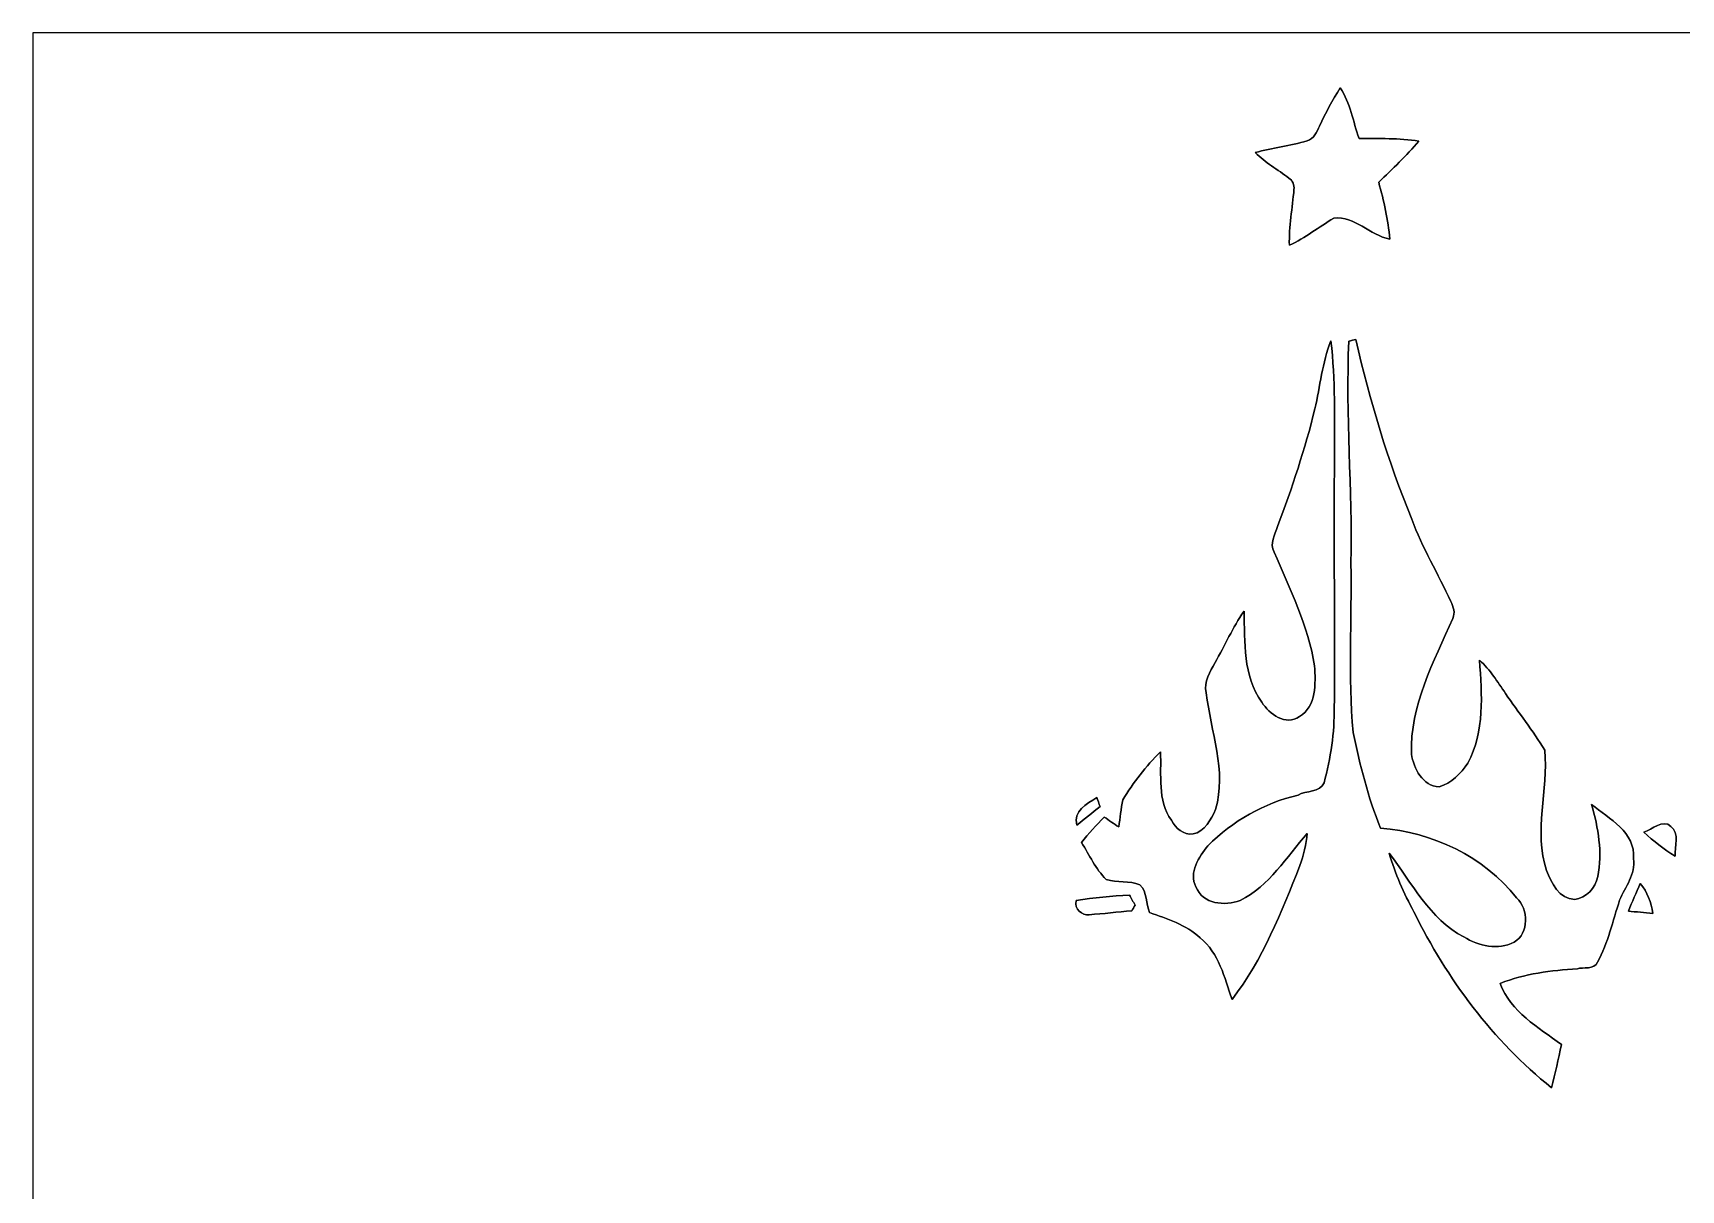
# Model space of a CAD drawing. Header units: centimetres. Extents: x -16.8 to 16.8, y -16.7 to 16.7.
# Drawn here: x -16.77 to 4.27, y 1.89 to 16.67 of the extents above; entities that cross this region are included whole.
import ezdxf

# ---------------------------------------------------------------- set-up
doc = ezdxf.new("R2010")
doc.units = ezdxf.units.CM
doc.header["$MEASUREMENT"] = 0
doc.layers.add('Layer 1', color=7, linetype='Continuous')

msp = doc.modelspace()

# ---------------------------------------------------------------- linework, layer by layer
at = {"layer": 'Layer 1', "color": 7}
for points, knots in [([(-16.77458, 16.66875), (-16.77458, 16.66875), (16.77458, 16.66875), (16.77458, 16.66875), (16.77458, 16.66875), (16.77458, 16.66875), (16.77458, -16.66875), (16.77458, -16.66875), (16.77458, -16.66875), (16.77458, -16.66875), (-16.77458, -16.66875), (-16.77458, -16.66875), (-16.77458, -16.66875), (-16.77458, -16.66875), (-16.77458, 16.66875), (-16.77458, 16.66875), (-16.77458, 16.66875), (-16.77458, 16.66875), (-16.77458, 16.66875), (-16.77458, 16.66875)], [0, 0, 0, 0, 0.16666667, 0.16666667, 0.16666667, 0.16666667, 0.33333333, 0.33333333, 0.33333333, 0.33333333, 0.5, 0.5, 0.5, 0.5, 0.66666667, 0.66666667, 0.66666667, 0.66666667, 1, 1, 1, 1]), ([(-0.34572, 15.48024), (-0.27058, 15.64922), (-0.18309, 15.81221), (-0.08255, 15.96743), (-0.08255, 15.96743), (0.04551, 15.77305), (0.07902, 15.53845), (0.15734, 15.3229), (0.15734, 15.3229), (0.41204, 15.31761), (0.66816, 15.32855), (0.9211, 15.28833), (0.9211, 15.28833), (0.76094, 15.10242), (0.58526, 14.93167), (0.40781, 14.76269), (0.40781, 14.76269), (0.47343, 14.52421), (0.52846, 14.28256), (0.54998, 14.03597), (0.54998, 14.03597), (0.29563, 14.08677), (0.10231, 14.33477), (-0.16581, 14.30337), (-0.16581, 14.30337), (-0.35701, 14.19154), (-0.53023, 14.04973), (-0.73201, 13.95765), (-0.73201, 13.95765), (-0.74083, 14.19719), (-0.69215, 14.43355), (-0.67381, 14.67167), (-0.67381, 14.67167), (-0.6671, 14.72671), (-0.6918, 14.78386), (-0.73766, 14.8149), (-0.73766, 14.8149), (-0.88194, 14.92391), (-1.04034, 15.01387), (-1.16946, 15.14157), (-1.16946, 15.14157), (-0.95109, 15.20296), (-0.72355, 15.22659), (-0.50624, 15.2908), (-0.50624, 15.2908), (-0.41734, 15.31373), (-0.38206, 15.40616), (-0.34572, 15.48024)], [0, 0, 0, 0, 0.07692308, 0.07692308, 0.07692308, 0.07692308, 0.15384615, 0.15384615, 0.15384615, 0.15384615, 0.23076923, 0.23076923, 0.23076923, 0.23076923, 0.30769231, 0.30769231, 0.30769231, 0.30769231, 0.38461538, 0.38461538, 0.38461538, 0.38461538, 0.46153846, 0.46153846, 0.46153846, 0.46153846, 0.53846154, 0.53846154, 0.53846154, 0.53846154, 0.61538462, 0.61538462, 0.61538462, 0.61538462, 0.69230769, 0.69230769, 0.69230769, 0.69230769, 0.76923077, 0.76923077, 0.76923077, 0.76923077, 0.84615385, 0.84615385, 0.84615385, 0.84615385, 1, 1, 1, 1]), ([(-0.40746, 11.86815), (-0.33761, 12.15672), (-0.31433, 12.45835), (-0.20285, 12.73598), (-0.20285, 12.73598), (-0.14111, 12.23857), (-0.15875, 11.73586), (-0.15734, 11.23597), (-0.15734, 11.23597), (-0.16369, 10.17729), (-0.15311, 9.11895), (-0.15875, 8.06027), (-0.15875, 8.06027), (-0.15699, 7.73465), (-0.20285, 7.40904), (-0.28928, 7.09542), (-0.28928, 7.09542), (-0.33443, 6.96383), (-0.52317, 6.99735), (-0.62054, 6.93702), (-0.62054, 6.93702), (-1.05692, 6.83754), (-1.45803, 6.60365), (-1.77483, 6.29003), (-1.77483, 6.29003), (-1.88383, 6.14821), (-2.02353, 5.94995), (-1.92546, 5.76615), (-1.92546, 5.76615), (-1.84185, 5.5439), (-1.5554, 5.51568), (-1.36031, 5.59259), (-1.36031, 5.59259), (-0.98637, 5.77674), (-0.77047, 6.1468), (-0.50377, 6.44878), (-0.50377, 6.44878), (-0.52176, 6.30872), (-0.54681, 6.16797), (-0.59866, 6.03603), (-0.59866, 6.03603), (-0.83256, 5.44195), (-1.07103, 4.83835), (-1.46473, 4.32858), (-1.46473, 4.32858), (-1.56069, 4.60516), (-1.63089, 4.92337), (-1.8729, 5.11351), (-1.8729, 5.11351), (-2.05105, 5.28461), (-2.29411, 5.35481), (-2.52024, 5.43807), (-2.52024, 5.43807), (-2.55976, 5.55166), (-2.54741, 5.69913), (-2.63984, 5.78979), (-2.63984, 5.78979), (-2.77566, 5.84976), (-2.93229, 5.81378), (-3.07128, 5.85823), (-3.07128, 5.85823), (-3.20604, 5.99369), (-3.28613, 6.17291), (-3.38667, 6.33307), (-3.38667, 6.33307), (-3.29565, 6.44596), (-3.19793, 6.5532), (-3.09598, 6.65656), (-3.09598, 6.65656), (-3.03495, 6.61423), (-2.97356, 6.57154), (-2.91148, 6.53027), (-2.91148, 6.53027), (-2.89419, 6.64527), (-2.88114, 6.76134), (-2.85891, 6.87564), (-2.85891, 6.87564), (-2.72591, 7.09895), (-2.56258, 7.30638), (-2.37878, 7.49053), (-2.37878, 7.49053), (-2.36255, 7.2009), (-2.42217, 6.86752), (-2.23873, 6.61564), (-2.23873, 6.61564), (-2.18687, 6.51792), (-2.08104, 6.42197), (-1.96215, 6.44102), (-1.96215, 6.44102), (-1.81081, 6.46889), (-1.73461, 6.62764), (-1.67428, 6.75217), (-1.67428, 6.75217), (-1.53035, 7.24782), (-1.73637, 7.75088), (-1.79493, 8.24336), (-1.79493, 8.24336), (-1.83092, 8.3887), (-1.74343, 8.50971), (-1.68134, 8.62859), (-1.68134, 8.62859), (-1.5554, 8.84555), (-1.45697, 9.07909), (-1.31163, 9.28476), (-1.31163, 9.28476), (-1.29787, 8.89035), (-1.32786, 8.46173), (-1.08444, 8.12306), (-1.08444, 8.12306), (-0.98743, 7.97278), (-0.77929, 7.81614), (-0.6036, 7.93962), (-0.6036, 7.93962), (-0.38453, 8.06909), (-0.39758, 8.36754), (-0.41063, 8.58555), (-0.41063, 8.58555), (-0.49071, 9.09884), (-0.72708, 9.56698), (-0.92569, 10.04111), (-0.92569, 10.04111), (-0.99307, 10.1473), (-0.91158, 10.26513), (-0.88512, 10.36673), (-0.88512, 10.36673), (-0.69603, 10.85709), (-0.53234, 11.35733), (-0.40746, 11.86815)], [0, 0, 0, 0, 0.03030303, 0.03030303, 0.03030303, 0.03030303, 0.06060606, 0.06060606, 0.06060606, 0.06060606, 0.09090909, 0.09090909, 0.09090909, 0.09090909, 0.12121212, 0.12121212, 0.12121212, 0.12121212, 0.15151515, 0.15151515, 0.15151515, 0.15151515, 0.18181818, 0.18181818, 0.18181818, 0.18181818, 0.21212121, 0.21212121, 0.21212121, 0.21212121, 0.24242424, 0.24242424, 0.24242424, 0.24242424, 0.27272727, 0.27272727, 0.27272727, 0.27272727, 0.3030303, 0.3030303, 0.3030303, 0.3030303, 0.33333333, 0.33333333, 0.33333333, 0.33333333, 0.36363636, 0.36363636, 0.36363636, 0.36363636, 0.39393939, 0.39393939, 0.39393939, 0.39393939, 0.42424242, 0.42424242, 0.42424242, 0.42424242, 0.45454545, 0.45454545, 0.45454545, 0.45454545, 0.48484848, 0.48484848, 0.48484848, 0.48484848, 0.51515152, 0.51515152, 0.51515152, 0.51515152, 0.54545455, 0.54545455, 0.54545455, 0.54545455, 0.57575758, 0.57575758, 0.57575758, 0.57575758, 0.60606061, 0.60606061, 0.60606061, 0.60606061, 0.63636364, 0.63636364, 0.63636364, 0.63636364, 0.66666667, 0.66666667, 0.66666667, 0.66666667, 0.6969697, 0.6969697, 0.6969697, 0.6969697, 0.72727273, 0.72727273, 0.72727273, 0.72727273, 0.75757576, 0.75757576, 0.75757576, 0.75757576, 0.78787879, 0.78787879, 0.78787879, 0.78787879, 0.81818182, 0.81818182, 0.81818182, 0.81818182, 0.84848485, 0.84848485, 0.84848485, 0.84848485, 0.87878788, 0.87878788, 0.87878788, 0.87878788, 0.90909091, 0.90909091, 0.90909091, 0.90909091, 0.93939394, 0.93939394, 0.93939394, 0.93939394, 1, 1, 1, 1]), ([(0.02646, 12.73457), (0.04904, 12.73951), (0.09419, 12.74974), (0.11677, 12.75468), (0.11677, 12.75468), (0.29598, 11.97363), (0.52493, 11.20281), (0.83044, 10.46092), (0.83044, 10.46092), (0.96591, 10.09579), (1.16628, 9.7603), (1.33033, 9.40788), (1.33033, 9.40788), (1.36102, 9.34191), (1.38994, 9.26394), (1.3529, 9.19374), (1.3529, 9.19374), (1.11231, 8.64023), (0.80504, 8.08179), (0.82656, 7.46019), (0.82656, 7.46019), (0.85443, 7.28027), (0.97014, 7.05062), (1.17828, 7.04462), (1.17828, 7.04462), (1.33773, 7.08131), (1.45662, 7.21466), (1.54446, 7.34589), (1.54446, 7.34589), (1.76283, 7.74771), (1.72685, 8.21902), (1.69439, 8.65858), (1.69439, 8.65858), (1.83409, 8.54181), (1.92299, 8.38094), (2.02777, 8.23454), (2.02777, 8.23454), (2.19287, 7.99183), (2.37631, 7.76041), (2.52977, 7.50958), (2.52977, 7.50958), (2.57387, 7.00052), (2.38301, 6.47382), (2.55235, 5.97535), (2.55235, 5.97535), (2.61161, 5.81484), (2.71392, 5.61234), (2.91042, 5.60282), (2.91042, 5.60282), (3.05929, 5.62292), (3.17359, 5.75416), (3.20604, 5.89597), (3.20604, 5.89597), (3.26566, 6.20642), (3.21204, 6.51863), (3.12667, 6.81708), (3.12667, 6.81708), (3.35068, 6.63434), (3.68864, 6.46465), (3.66289, 6.12528), (3.66289, 6.12528), (3.69217, 5.92455), (3.55459, 5.76862), (3.48439, 5.59541), (3.48439, 5.59541), (3.39654, 5.33012), (3.33693, 5.05143), (3.20287, 4.80342), (3.20287, 4.80342), (3.16583, 4.70394), (3.01166, 4.74451), (2.94534, 4.7184), (2.94534, 4.7184), (2.60985, 4.69865), (2.27295, 4.65667), (1.95827, 4.53319), (1.95827, 4.53319), (2.09162, 4.16913), (2.44828, 3.97298), (2.74073, 3.75038), (2.74073, 3.75038), (2.70404, 3.56588), (2.66065, 3.38279), (2.61408, 3.20075), (2.61408, 3.20075), (1.8669, 3.80083), (1.27952, 4.58752), (0.85831, 5.44548), (0.85831, 5.44548), (0.72849, 5.68501), (0.61701, 5.93513), (0.54187, 6.19725), (0.54187, 6.19725), (0.83114, 5.81836), (1.05586, 5.35552), (1.49578, 5.12551), (1.49578, 5.12551), (1.68275, 5.01474), (1.93569, 4.94665), (2.13607, 5.06024), (2.13607, 5.06024), (2.33327, 5.17031), (2.32022, 5.48005), (2.16853, 5.6261), (2.16853, 5.6261), (1.75154, 6.1535), (1.09608, 6.4643), (0.43109, 6.51616), (0.43109, 6.51616), (0.27129, 6.90951), (0.16863, 7.32402), (0.08149, 7.73818), (0.08149, 7.73818), (0.0194, 8.45538), (0.06421, 9.17646), (0.05397, 9.89542), (0.05397, 9.89542), (0.07197, 10.84227), (-0.01552, 11.78772), (0.02646, 12.73457)], [0, 0, 0, 0, 0.03225806, 0.03225806, 0.03225806, 0.03225806, 0.06451613, 0.06451613, 0.06451613, 0.06451613, 0.09677419, 0.09677419, 0.09677419, 0.09677419, 0.12903226, 0.12903226, 0.12903226, 0.12903226, 0.16129032, 0.16129032, 0.16129032, 0.16129032, 0.19354839, 0.19354839, 0.19354839, 0.19354839, 0.22580645, 0.22580645, 0.22580645, 0.22580645, 0.25806452, 0.25806452, 0.25806452, 0.25806452, 0.29032258, 0.29032258, 0.29032258, 0.29032258, 0.32258065, 0.32258065, 0.32258065, 0.32258065, 0.35483871, 0.35483871, 0.35483871, 0.35483871, 0.38709677, 0.38709677, 0.38709677, 0.38709677, 0.41935484, 0.41935484, 0.41935484, 0.41935484, 0.4516129, 0.4516129, 0.4516129, 0.4516129, 0.48387097, 0.48387097, 0.48387097, 0.48387097, 0.51612903, 0.51612903, 0.51612903, 0.51612903, 0.5483871, 0.5483871, 0.5483871, 0.5483871, 0.58064516, 0.58064516, 0.58064516, 0.58064516, 0.61290323, 0.61290323, 0.61290323, 0.61290323, 0.64516129, 0.64516129, 0.64516129, 0.64516129, 0.67741935, 0.67741935, 0.67741935, 0.67741935, 0.70967742, 0.70967742, 0.70967742, 0.70967742, 0.74193548, 0.74193548, 0.74193548, 0.74193548, 0.77419355, 0.77419355, 0.77419355, 0.77419355, 0.80645161, 0.80645161, 0.80645161, 0.80645161, 0.83870968, 0.83870968, 0.83870968, 0.83870968, 0.87096774, 0.87096774, 0.87096774, 0.87096774, 0.90322581, 0.90322581, 0.90322581, 0.90322581, 0.93548387, 0.93548387, 0.93548387, 0.93548387, 1, 1, 1, 1]), ([(-3.44699, 6.55285), (-3.49426, 6.73453), (-3.32352, 6.82131), (-3.19229, 6.90633), (-3.19229, 6.90633), (-3.1817, 6.87776), (-3.16054, 6.82025), (-3.15031, 6.79132), (-3.15031, 6.79132), (-3.24873, 6.71124), (-3.3461, 6.62975), (-3.44699, 6.55285)], [0, 0, 0, 0, 0.25, 0.25, 0.25, 0.25, 0.5, 0.5, 0.5, 0.5, 1, 1, 1, 1]), ([(3.79448, 6.46183), (3.89996, 6.49887), (4.03331, 6.6354), (4.13949, 6.53768), (4.13949, 6.53768), (4.25274, 6.44701), (4.18677, 6.28262), (4.19312, 6.15703), (4.19312, 6.15703), (4.05024, 6.24487), (3.9183, 6.34965), (3.79448, 6.46183)], [0, 0, 0, 0, 0.25, 0.25, 0.25, 0.25, 0.5, 0.5, 0.5, 0.5, 1, 1, 1, 1]), ([(3.74862, 5.80813), (3.83893, 5.69913), (3.88937, 5.56683), (3.90666, 5.42608), (3.90666, 5.42608), (3.80436, 5.43348), (3.69499, 5.44724), (3.59551, 5.45536), (3.59551, 5.45536), (3.64419, 5.57389), (3.6957, 5.69136), (3.74862, 5.80813)], [0, 0, 0, 0, 0.25, 0.25, 0.25, 0.25, 0.5, 0.5, 0.5, 0.5, 1, 1, 1, 1]), ([(-3.45475, 5.59047), (-3.22898, 5.62857), (-3.00038, 5.6448), (-2.77213, 5.66138), (-2.77213, 5.66138), (-2.74955, 5.61799), (-2.72627, 5.57459), (-2.70298, 5.53085), (-2.70298, 5.53085), (-2.71321, 5.51321), (-2.73368, 5.47758), (-2.74391, 5.45959), (-2.74391, 5.45959), (-2.92523, 5.44336), (-3.1055, 5.42325), (-3.28683, 5.40985), (-3.28683, 5.40985), (-3.37608, 5.39715), (-3.48298, 5.47899), (-3.45475, 5.59047)], [0, 0, 0, 0, 0.16666667, 0.16666667, 0.16666667, 0.16666667, 0.33333333, 0.33333333, 0.33333333, 0.33333333, 0.5, 0.5, 0.5, 0.5, 0.66666667, 0.66666667, 0.66666667, 0.66666667, 1, 1, 1, 1])]:
    msp.add_open_spline(points, degree=3, knots=knots, dxfattribs=at)
at = {"layer": 'Layer 1', "color": 251}
for points, knots in [([(-0.34572, 15.48024), (-0.38206, 15.40616), (-0.41734, 15.31373), (-0.50624, 15.2908), (-0.50624, 15.2908), (-0.72355, 15.22659), (-0.95109, 15.20296), (-1.16946, 15.14157), (-1.16946, 15.14157), (-1.04034, 15.01387), (-0.88194, 14.92391), (-0.73766, 14.8149), (-0.73766, 14.8149), (-0.6918, 14.78386), (-0.6671, 14.72671), (-0.67381, 14.67167), (-0.67381, 14.67167), (-0.69215, 14.43355), (-0.74083, 14.19719), (-0.73201, 13.95765), (-0.73201, 13.95765), (-0.53023, 14.04973), (-0.35701, 14.19154), (-0.16581, 14.30337), (-0.16581, 14.30337), (0.10231, 14.33477), (0.29563, 14.08677), (0.54998, 14.03597), (0.54998, 14.03597), (0.52846, 14.28256), (0.47343, 14.52421), (0.40781, 14.76269), (0.40781, 14.76269), (0.58526, 14.93167), (0.76094, 15.10242), (0.9211, 15.28833), (0.9211, 15.28833), (0.66816, 15.32855), (0.41204, 15.31761), (0.15734, 15.3229), (0.15734, 15.3229), (0.07902, 15.53845), (0.04551, 15.77305), (-0.08255, 15.96743), (-0.08255, 15.96743), (-0.18309, 15.81221), (-0.27058, 15.64922), (-0.34572, 15.48024), (-0.34572, 15.48024), (-0.34572, 15.48024), (-0.34572, 15.48024), (-0.34572, 15.48024)], [0, 0, 0, 0, 0.07142857, 0.07142857, 0.07142857, 0.07142857, 0.14285714, 0.14285714, 0.14285714, 0.14285714, 0.21428571, 0.21428571, 0.21428571, 0.21428571, 0.28571429, 0.28571429, 0.28571429, 0.28571429, 0.35714286, 0.35714286, 0.35714286, 0.35714286, 0.42857143, 0.42857143, 0.42857143, 0.42857143, 0.5, 0.5, 0.5, 0.5, 0.57142857, 0.57142857, 0.57142857, 0.57142857, 0.64285714, 0.64285714, 0.64285714, 0.64285714, 0.71428571, 0.71428571, 0.71428571, 0.71428571, 0.78571429, 0.78571429, 0.78571429, 0.78571429, 0.85714286, 0.85714286, 0.85714286, 0.85714286, 1, 1, 1, 1]), ([(-0.40746, 11.86815), (-0.53234, 11.35733), (-0.69603, 10.85709), (-0.88512, 10.36673), (-0.88512, 10.36673), (-0.91158, 10.26513), (-0.99307, 10.1473), (-0.92569, 10.04111), (-0.92569, 10.04111), (-0.72708, 9.56698), (-0.49071, 9.09884), (-0.41063, 8.58555), (-0.41063, 8.58555), (-0.39758, 8.36754), (-0.38453, 8.06909), (-0.6036, 7.93962), (-0.6036, 7.93962), (-0.77929, 7.81614), (-0.98743, 7.97278), (-1.08444, 8.12306), (-1.08444, 8.12306), (-1.32786, 8.46173), (-1.29787, 8.89035), (-1.31163, 9.28476), (-1.31163, 9.28476), (-1.45697, 9.07909), (-1.5554, 8.84555), (-1.68134, 8.62859), (-1.68134, 8.62859), (-1.74343, 8.50971), (-1.83092, 8.3887), (-1.79493, 8.24336), (-1.79493, 8.24336), (-1.73637, 7.75088), (-1.53035, 7.24782), (-1.67428, 6.75217), (-1.67428, 6.75217), (-1.73461, 6.62764), (-1.81081, 6.46889), (-1.96215, 6.44102), (-1.96215, 6.44102), (-2.08104, 6.42197), (-2.18687, 6.51792), (-2.23873, 6.61564), (-2.23873, 6.61564), (-2.42217, 6.86752), (-2.36255, 7.2009), (-2.37878, 7.49053), (-2.37878, 7.49053), (-2.56258, 7.30638), (-2.72591, 7.09895), (-2.85891, 6.87564), (-2.85891, 6.87564), (-2.88114, 6.76134), (-2.89419, 6.64527), (-2.91148, 6.53027), (-2.91148, 6.53027), (-2.97356, 6.57154), (-3.03495, 6.61423), (-3.09598, 6.65656), (-3.09598, 6.65656), (-3.19793, 6.5532), (-3.29565, 6.44596), (-3.38667, 6.33307), (-3.38667, 6.33307), (-3.28613, 6.17291), (-3.20604, 5.99369), (-3.07128, 5.85823), (-3.07128, 5.85823), (-2.93229, 5.81378), (-2.77566, 5.84976), (-2.63984, 5.78979), (-2.63984, 5.78979), (-2.54741, 5.69913), (-2.55976, 5.55166), (-2.52024, 5.43807), (-2.52024, 5.43807), (-2.29411, 5.35481), (-2.05105, 5.28461), (-1.8729, 5.11351), (-1.8729, 5.11351), (-1.63089, 4.92337), (-1.56069, 4.60516), (-1.46473, 4.32858), (-1.46473, 4.32858), (-1.07103, 4.83835), (-0.83256, 5.44195), (-0.59866, 6.03603), (-0.59866, 6.03603), (-0.54681, 6.16797), (-0.52176, 6.30872), (-0.50377, 6.44878), (-0.50377, 6.44878), (-0.77047, 6.1468), (-0.98637, 5.77674), (-1.36031, 5.59259), (-1.36031, 5.59259), (-1.5554, 5.51568), (-1.84185, 5.5439), (-1.92546, 5.76615), (-1.92546, 5.76615), (-2.02353, 5.94995), (-1.88383, 6.14821), (-1.77483, 6.29003), (-1.77483, 6.29003), (-1.45803, 6.60365), (-1.05692, 6.83754), (-0.62054, 6.93702), (-0.62054, 6.93702), (-0.52317, 6.99735), (-0.33443, 6.96383), (-0.28928, 7.09542), (-0.28928, 7.09542), (-0.20285, 7.40904), (-0.15699, 7.73465), (-0.15875, 8.06027), (-0.15875, 8.06027), (-0.15311, 9.11895), (-0.16369, 10.17729), (-0.15734, 11.23597), (-0.15734, 11.23597), (-0.15875, 11.73586), (-0.14111, 12.23857), (-0.20285, 12.73598), (-0.20285, 12.73598), (-0.31433, 12.45835), (-0.33761, 12.15672), (-0.40746, 11.86815), (-0.40746, 11.86815), (-0.40746, 11.86815), (-0.40746, 11.86815), (-0.40746, 11.86815)], [0, 0, 0, 0, 0.02941176, 0.02941176, 0.02941176, 0.02941176, 0.05882353, 0.05882353, 0.05882353, 0.05882353, 0.08823529, 0.08823529, 0.08823529, 0.08823529, 0.11764706, 0.11764706, 0.11764706, 0.11764706, 0.14705882, 0.14705882, 0.14705882, 0.14705882, 0.17647059, 0.17647059, 0.17647059, 0.17647059, 0.20588235, 0.20588235, 0.20588235, 0.20588235, 0.23529412, 0.23529412, 0.23529412, 0.23529412, 0.26470588, 0.26470588, 0.26470588, 0.26470588, 0.29411765, 0.29411765, 0.29411765, 0.29411765, 0.32352941, 0.32352941, 0.32352941, 0.32352941, 0.35294118, 0.35294118, 0.35294118, 0.35294118, 0.38235294, 0.38235294, 0.38235294, 0.38235294, 0.41176471, 0.41176471, 0.41176471, 0.41176471, 0.44117647, 0.44117647, 0.44117647, 0.44117647, 0.47058824, 0.47058824, 0.47058824, 0.47058824, 0.5, 0.5, 0.5, 0.5, 0.52941176, 0.52941176, 0.52941176, 0.52941176, 0.55882353, 0.55882353, 0.55882353, 0.55882353, 0.58823529, 0.58823529, 0.58823529, 0.58823529, 0.61764706, 0.61764706, 0.61764706, 0.61764706, 0.64705882, 0.64705882, 0.64705882, 0.64705882, 0.67647059, 0.67647059, 0.67647059, 0.67647059, 0.70588235, 0.70588235, 0.70588235, 0.70588235, 0.73529412, 0.73529412, 0.73529412, 0.73529412, 0.76470588, 0.76470588, 0.76470588, 0.76470588, 0.79411765, 0.79411765, 0.79411765, 0.79411765, 0.82352941, 0.82352941, 0.82352941, 0.82352941, 0.85294118, 0.85294118, 0.85294118, 0.85294118, 0.88235294, 0.88235294, 0.88235294, 0.88235294, 0.91176471, 0.91176471, 0.91176471, 0.91176471, 0.94117647, 0.94117647, 0.94117647, 0.94117647, 1, 1, 1, 1]), ([(0.02646, 12.73457), (-0.01552, 11.78772), (0.07197, 10.84227), (0.05397, 9.89542), (0.05397, 9.89542), (0.06421, 9.17646), (0.0194, 8.45538), (0.08149, 7.73818), (0.08149, 7.73818), (0.16863, 7.32402), (0.27129, 6.90951), (0.43109, 6.51616), (0.43109, 6.51616), (1.09608, 6.4643), (1.75154, 6.1535), (2.16853, 5.6261), (2.16853, 5.6261), (2.32022, 5.48005), (2.33327, 5.17031), (2.13607, 5.06024), (2.13607, 5.06024), (1.93569, 4.94665), (1.68275, 5.01474), (1.49578, 5.12551), (1.49578, 5.12551), (1.05586, 5.35552), (0.83114, 5.81836), (0.54187, 6.19725), (0.54187, 6.19725), (0.61701, 5.93513), (0.72849, 5.68501), (0.85831, 5.44548), (0.85831, 5.44548), (1.27952, 4.58752), (1.8669, 3.80083), (2.61408, 3.20075), (2.61408, 3.20075), (2.66065, 3.38279), (2.70404, 3.56588), (2.74073, 3.75038), (2.74073, 3.75038), (2.44828, 3.97298), (2.09162, 4.16913), (1.95827, 4.53319), (1.95827, 4.53319), (2.27295, 4.65667), (2.60985, 4.69865), (2.94534, 4.7184), (2.94534, 4.7184), (3.01166, 4.74451), (3.16583, 4.70394), (3.20287, 4.80342), (3.20287, 4.80342), (3.33693, 5.05143), (3.39654, 5.33012), (3.48439, 5.59541), (3.48439, 5.59541), (3.55459, 5.76862), (3.69217, 5.92455), (3.66289, 6.12528), (3.66289, 6.12528), (3.68864, 6.46465), (3.35068, 6.63434), (3.12667, 6.81708), (3.12667, 6.81708), (3.21204, 6.51863), (3.26566, 6.20642), (3.20604, 5.89597), (3.20604, 5.89597), (3.17359, 5.75416), (3.05929, 5.62292), (2.91042, 5.60282), (2.91042, 5.60282), (2.71392, 5.61234), (2.61161, 5.81484), (2.55235, 5.97535), (2.55235, 5.97535), (2.38301, 6.47382), (2.57387, 7.00052), (2.52977, 7.50958), (2.52977, 7.50958), (2.37631, 7.76041), (2.19287, 7.99183), (2.02777, 8.23454), (2.02777, 8.23454), (1.92299, 8.38094), (1.83409, 8.54181), (1.69439, 8.65858), (1.69439, 8.65858), (1.72685, 8.21902), (1.76283, 7.74771), (1.54446, 7.34589), (1.54446, 7.34589), (1.45662, 7.21466), (1.33773, 7.08131), (1.17828, 7.04462), (1.17828, 7.04462), (0.97014, 7.05062), (0.85443, 7.28027), (0.82656, 7.46019), (0.82656, 7.46019), (0.80504, 8.08179), (1.11231, 8.64023), (1.3529, 9.19374), (1.3529, 9.19374), (1.38994, 9.26394), (1.36102, 9.34191), (1.33033, 9.40788), (1.33033, 9.40788), (1.16628, 9.7603), (0.96591, 10.09579), (0.83044, 10.46092), (0.83044, 10.46092), (0.52493, 11.20281), (0.29598, 11.97363), (0.11677, 12.75468), (0.11677, 12.75468), (0.09419, 12.74974), (0.04904, 12.73951), (0.02646, 12.73457), (0.02646, 12.73457), (0.02646, 12.73457), (0.02646, 12.73457), (0.02646, 12.73457)], [0, 0, 0, 0, 0.03125, 0.03125, 0.03125, 0.03125, 0.0625, 0.0625, 0.0625, 0.0625, 0.09375, 0.09375, 0.09375, 0.09375, 0.125, 0.125, 0.125, 0.125, 0.15625, 0.15625, 0.15625, 0.15625, 0.1875, 0.1875, 0.1875, 0.1875, 0.21875, 0.21875, 0.21875, 0.21875, 0.25, 0.25, 0.25, 0.25, 0.28125, 0.28125, 0.28125, 0.28125, 0.3125, 0.3125, 0.3125, 0.3125, 0.34375, 0.34375, 0.34375, 0.34375, 0.375, 0.375, 0.375, 0.375, 0.40625, 0.40625, 0.40625, 0.40625, 0.4375, 0.4375, 0.4375, 0.4375, 0.46875, 0.46875, 0.46875, 0.46875, 0.5, 0.5, 0.5, 0.5, 0.53125, 0.53125, 0.53125, 0.53125, 0.5625, 0.5625, 0.5625, 0.5625, 0.59375, 0.59375, 0.59375, 0.59375, 0.625, 0.625, 0.625, 0.625, 0.65625, 0.65625, 0.65625, 0.65625, 0.6875, 0.6875, 0.6875, 0.6875, 0.71875, 0.71875, 0.71875, 0.71875, 0.75, 0.75, 0.75, 0.75, 0.78125, 0.78125, 0.78125, 0.78125, 0.8125, 0.8125, 0.8125, 0.8125, 0.84375, 0.84375, 0.84375, 0.84375, 0.875, 0.875, 0.875, 0.875, 0.90625, 0.90625, 0.90625, 0.90625, 0.9375, 0.9375, 0.9375, 0.9375, 1, 1, 1, 1]), ([(-3.44699, 6.55285), (-3.3461, 6.62975), (-3.24873, 6.71124), (-3.15031, 6.79132), (-3.15031, 6.79132), (-3.16054, 6.82025), (-3.1817, 6.87776), (-3.19229, 6.90633), (-3.19229, 6.90633), (-3.32352, 6.82131), (-3.49426, 6.73453), (-3.44699, 6.55285), (-3.44699, 6.55285), (-3.44699, 6.55285), (-3.44699, 6.55285), (-3.44699, 6.55285)], [0, 0, 0, 0, 0.2, 0.2, 0.2, 0.2, 0.4, 0.4, 0.4, 0.4, 0.6, 0.6, 0.6, 0.6, 1, 1, 1, 1]), ([(3.79448, 6.46183), (3.9183, 6.34965), (4.05024, 6.24487), (4.19312, 6.15703), (4.19312, 6.15703), (4.18677, 6.28262), (4.25274, 6.44701), (4.13949, 6.53768), (4.13949, 6.53768), (4.03331, 6.6354), (3.89996, 6.49887), (3.79448, 6.46183), (3.79448, 6.46183), (3.79448, 6.46183), (3.79448, 6.46183), (3.79448, 6.46183)], [0, 0, 0, 0, 0.2, 0.2, 0.2, 0.2, 0.4, 0.4, 0.4, 0.4, 0.6, 0.6, 0.6, 0.6, 1, 1, 1, 1]), ([(3.74862, 5.80813), (3.6957, 5.69136), (3.64419, 5.57389), (3.59551, 5.45536), (3.59551, 5.45536), (3.69499, 5.44724), (3.80436, 5.43348), (3.90666, 5.42608), (3.90666, 5.42608), (3.88937, 5.56683), (3.83893, 5.69913), (3.74862, 5.80813), (3.74862, 5.80813), (3.74862, 5.80813), (3.74862, 5.80813), (3.74862, 5.80813)], [0, 0, 0, 0, 0.2, 0.2, 0.2, 0.2, 0.4, 0.4, 0.4, 0.4, 0.6, 0.6, 0.6, 0.6, 1, 1, 1, 1]), ([(-3.45475, 5.59047), (-3.48298, 5.47899), (-3.37608, 5.39715), (-3.28683, 5.40985), (-3.28683, 5.40985), (-3.1055, 5.42325), (-2.92523, 5.44336), (-2.74391, 5.45959), (-2.74391, 5.45959), (-2.73368, 5.47758), (-2.71321, 5.51321), (-2.70298, 5.53085), (-2.70298, 5.53085), (-2.72627, 5.57459), (-2.74955, 5.61799), (-2.77213, 5.66138), (-2.77213, 5.66138), (-3.00038, 5.6448), (-3.22898, 5.62857), (-3.45475, 5.59047), (-3.45475, 5.59047), (-3.45475, 5.59047), (-3.45475, 5.59047), (-3.45475, 5.59047)], [0, 0, 0, 0, 0.14285714, 0.14285714, 0.14285714, 0.14285714, 0.28571429, 0.28571429, 0.28571429, 0.28571429, 0.42857143, 0.42857143, 0.42857143, 0.42857143, 0.57142857, 0.57142857, 0.57142857, 0.57142857, 0.71428571, 0.71428571, 0.71428571, 0.71428571, 1, 1, 1, 1])]:
    msp.add_open_spline(points, degree=3, knots=knots, dxfattribs=at)

doc.saveas('drawing.dxf')
